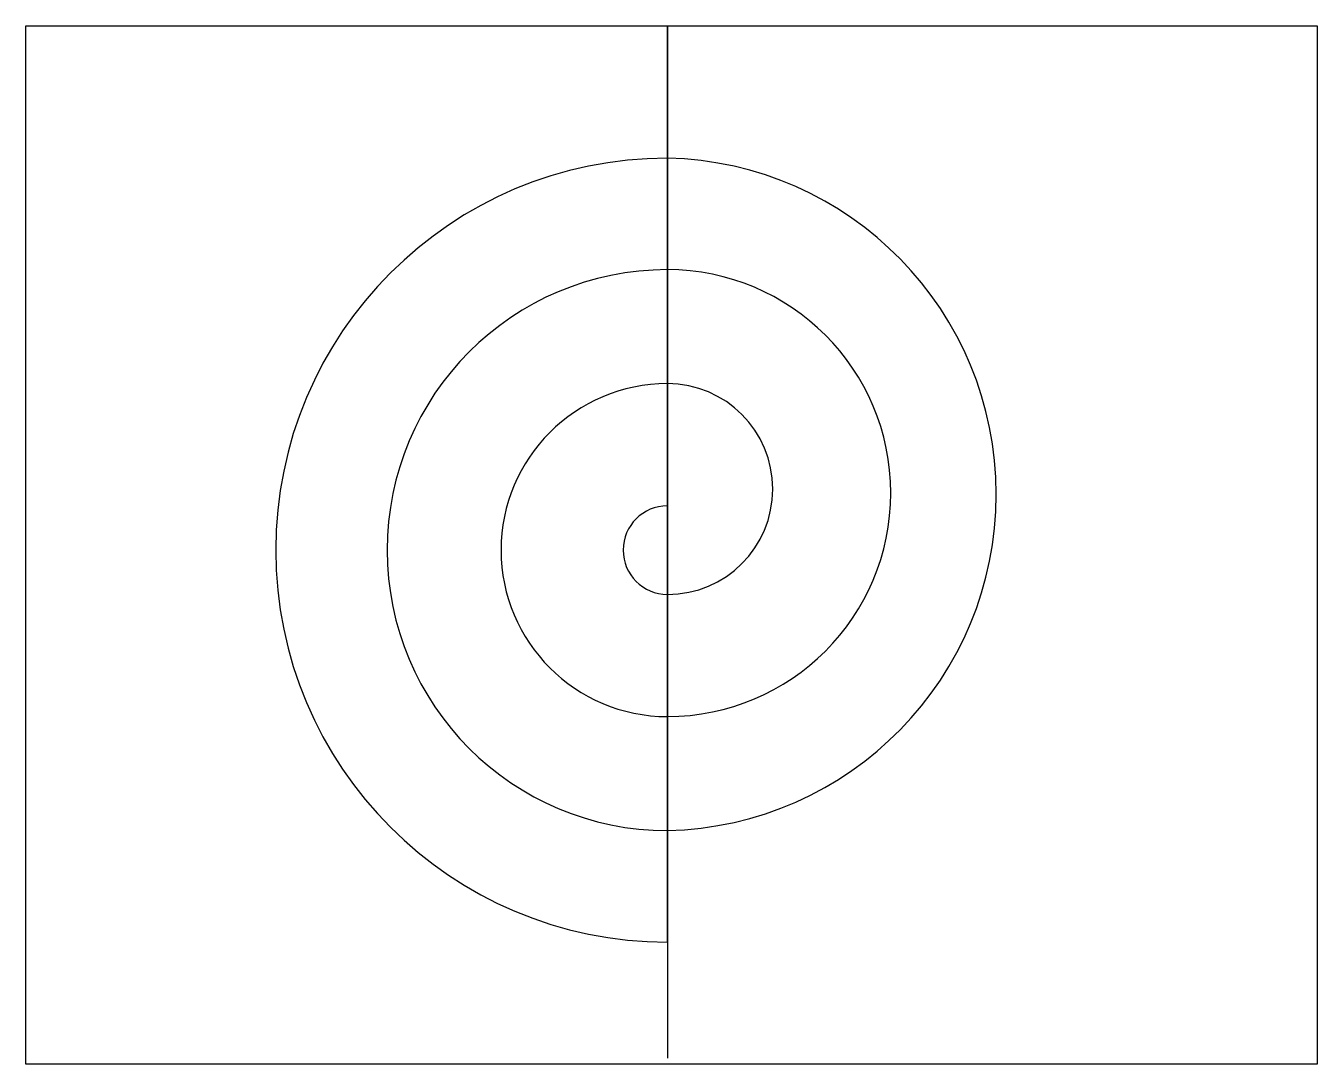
# Model space of a CAD drawing. Header units: inches. Extents: x 17.6 to 42.5, y 2.5 to 22.5.
import ezdxf

# ---------------------------------------------------------------- set-up
doc = ezdxf.new("R2010")
doc.units = ezdxf.units.IN
doc.header["$MEASUREMENT"] = 0

msp = doc.modelspace()

# ---------------------------------------------------------------- linework, layer by layer
for p, q in [((29.992, 19.905), (29.992, 22.454)), ((29.992, 22.454), (29.992, 2.579)), ((29.992, 4.813), (29.992, 19.905)), ((29.992, 12.359), (29.992, 4.813))]:
    msp.add_line(p, q)
msp.add_lwpolyline([(17.632, 22.454), (42.508, 22.454), (42.508, 2.461), (17.632, 2.461)], close=True)
for centre, radius, start, end in [((29.992, 12.359), 7.546, 90, 270), ((29.852, 13.433), 6.474, 271.2389, 88.7611), ((29.992, 12.359), 5.4, 90, 270), ((29.992, 13.457), 4.302, 270, 90), ((29.992, 12.359), 3.205, 90, 270), ((29.992, 13.535), 2.029, 270, 90), ((29.992, 12.359), 0.853, 90, 270)]:
    msp.add_arc(centre, radius, start, end)

doc.saveas('drawing.dxf')
